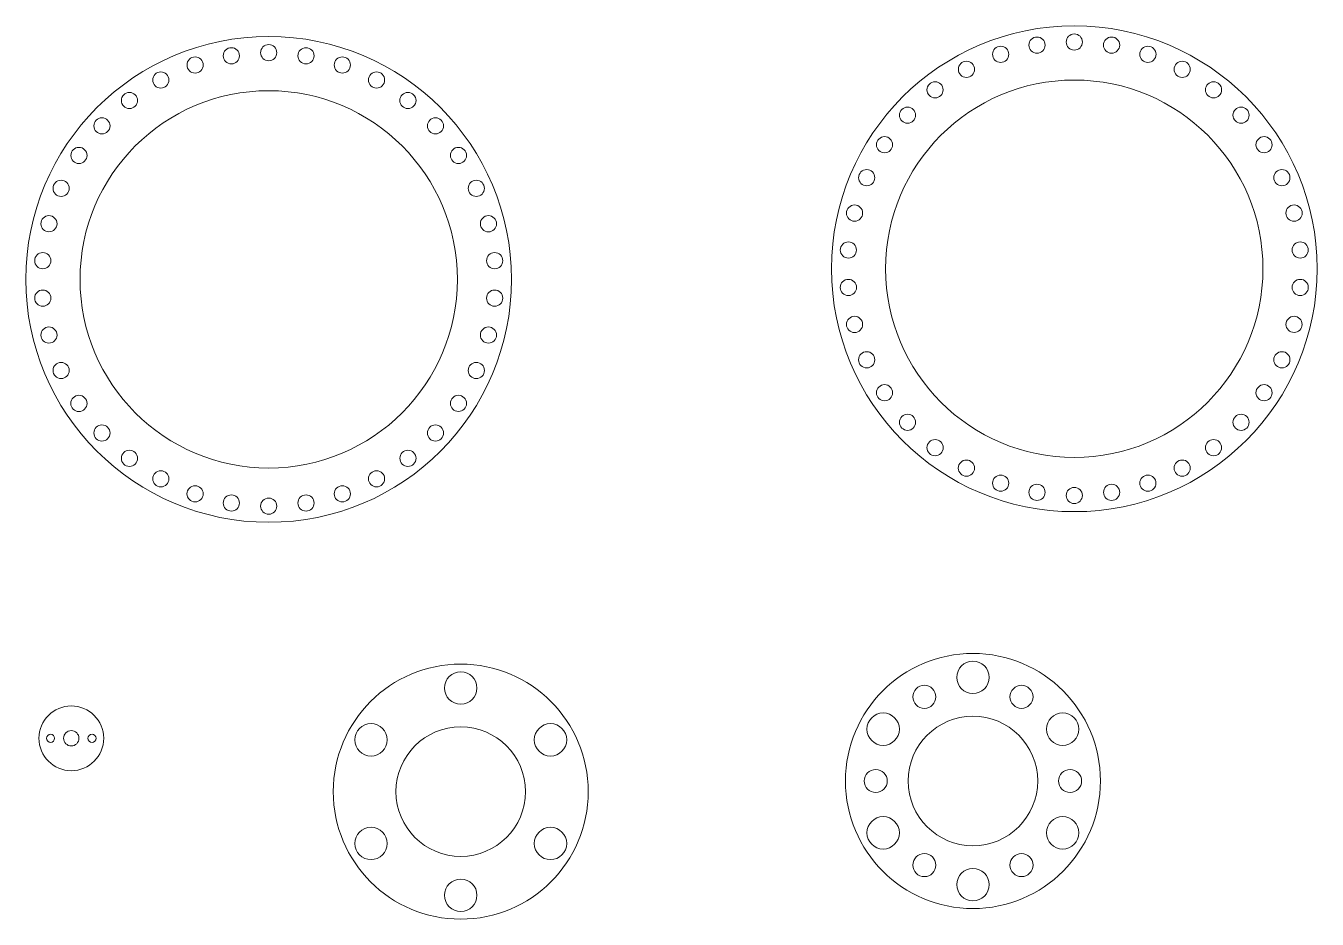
# Model space of a CAD drawing. Header units: inches. Extents: x 4.52 to 9.51, y 10.83 to 14.28.
import ezdxf

# ---------------------------------------------------------------- set-up
doc = ezdxf.new("R2010")
doc.units = ezdxf.units.IN
doc.header["$MEASUREMENT"] = 0

msp = doc.modelspace()

# ---------------------------------------------------------------- linework, layer by layer
at = {"color": 7, "linetype": 'Continuous', "lineweight": 15}
for centre, radius in [((8.5699, 13.3395), 0.9375), ((5.4603, 13.2984), 0.9375), ((8.4259, 14.2026), 0.0313), ((8.5699, 14.2145), 0.0312), ((8.7139, 14.2026), 0.0313), ((5.1761, 14.126), 0.0312), ((5.3162, 14.1614), 0.0313), ((5.4603, 14.1734), 0.0312), ((5.6043, 14.1614), 0.0312), ((5.7444, 14.126), 0.0313), ((8.2858, 14.1671), 0.0312), ((8.854, 14.1671), 0.0313), ((8.1535, 14.1091), 0.0312), ((8.9864, 14.1091), 0.0312), ((5.0438, 14.0679), 0.0312), ((5.8767, 14.0679), 0.0312), ((8.5699, 13.3395), 0.7283), ((8.0325, 14.03), 0.0312), ((9.1074, 14.03), 0.0313), ((5.4603, 13.2984), 0.7283), ((4.9228, 13.9889), 0.0313), ((5.9977, 13.9889), 0.0313), ((7.9262, 13.9322), 0.0312), ((9.2137, 13.9322), 0.0312), ((4.8165, 13.891), 0.0312), ((6.104, 13.891), 0.0312), ((4.7277, 13.7769), 0.0312), ((6.1928, 13.7769), 0.0312), ((7.8374, 13.8181), 0.0312), ((9.3024, 13.8181), 0.0312), ((7.7686, 13.691), 0.0312), ((9.3712, 13.691), 0.0313), ((4.659, 13.6498), 0.0313), ((6.2616, 13.6498), 0.0312), ((7.7217, 13.5543), 0.0313), ((9.4182, 13.5543), 0.0313), ((4.612, 13.5132), 0.0312), ((6.3085, 13.5132), 0.0313), ((7.6979, 13.4118), 0.0312), ((9.4419, 13.4118), 0.0312), ((4.5882, 13.3706), 0.0313), ((6.3323, 13.3706), 0.0313), ((7.6979, 13.2673), 0.0313), ((9.4419, 13.2673), 0.0313), ((4.5882, 13.2261), 0.0313), ((6.3323, 13.2261), 0.0313), ((4.612, 13.0836), 0.0312), ((6.3085, 13.0836), 0.0312), ((7.7217, 13.1247), 0.0313), ((9.4182, 13.1247), 0.0312), ((7.7686, 12.9881), 0.0313), ((9.3712, 12.9881), 0.0313), ((4.659, 12.9469), 0.0313), ((6.2616, 12.9469), 0.0313), ((7.8374, 12.861), 0.0312), ((9.3024, 12.861), 0.0312), ((4.7277, 12.8198), 0.0313), ((6.1928, 12.8198), 0.0312), ((7.9262, 12.7469), 0.0312), ((9.2137, 12.7469), 0.0312), ((4.8165, 12.7057), 0.0312), ((6.104, 12.7057), 0.0312), ((8.0325, 12.6491), 0.0313), ((9.1074, 12.6491), 0.0312), ((4.9228, 12.6079), 0.0313), ((5.9977, 12.6079), 0.0312), ((8.1535, 12.57), 0.0313), ((8.9864, 12.57), 0.0313), ((5.0438, 12.5288), 0.0313), ((5.8767, 12.5288), 0.0312), ((8.2858, 12.512), 0.0312), ((8.854, 12.512), 0.0312), ((5.1761, 12.4708), 0.0313), ((5.3162, 12.4353), 0.0313), ((5.6043, 12.4353), 0.0313), ((5.7444, 12.4708), 0.0312), ((8.4259, 12.4765), 0.0313), ((8.5699, 12.4645), 0.0312), ((8.7139, 12.4765), 0.0312), ((5.4603, 12.4234), 0.0312), ((8.1786, 11.3625), 0.4921), ((8.1786, 11.7625), 0.0625), ((6.2016, 11.3214), 0.4921), ((6.2016, 11.7214), 0.0625), ((7.9911, 11.6873), 0.0445), ((8.3661, 11.6873), 0.0445), ((4.6983, 11.5273), 0.125), ((7.8322, 11.5625), 0.0625), ((8.5251, 11.5625), 0.0625), ((5.8552, 11.5214), 0.0625), ((6.2016, 11.3214), 0.25), ((6.548, 11.5214), 0.0625), ((8.1786, 11.3625), 0.25), ((4.6183, 11.5273), 0.0156), ((4.6983, 11.5273), 0.0295), ((4.7783, 11.5273), 0.0156), ((7.8036, 11.3625), 0.0445), ((8.5536, 11.3625), 0.0445), ((7.8322, 11.1625), 0.0625), ((8.5251, 11.1625), 0.0625), ((5.8552, 11.1214), 0.0625), ((6.548, 11.1214), 0.0625), ((7.9911, 11.0378), 0.0445), ((8.3661, 11.0378), 0.0445), ((8.1786, 10.9625), 0.0625), ((6.2016, 10.9214), 0.0625)]:
    msp.add_circle(centre, radius, dxfattribs=at)

doc.saveas('drawing.dxf')
